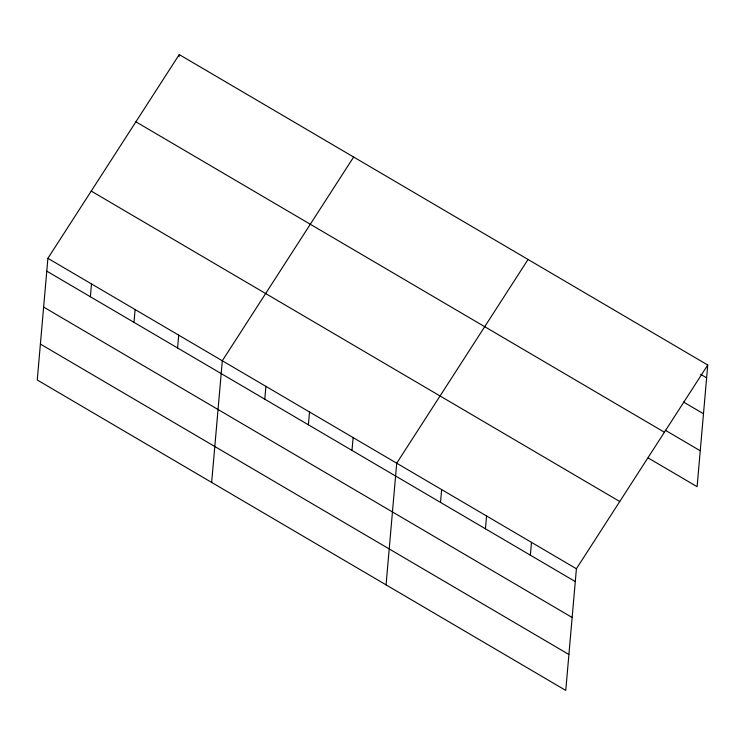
<?xml version="1.0" encoding="UTF-8"?>
<svg xmlns="http://www.w3.org/2000/svg" width="745" height="745" viewBox="0 0 745 745"><rect width="100%" height="100%" fill="white"/><g stroke="black" fill="none" stroke-linecap="round" stroke-linejoin="round"><path stroke-width="1.12" d="M47.894 258.319L37.25 379.987L565.762 690.41L576.407 568.752L707.75 365.013L179.238 54.59L47.894 258.319L576.407 568.752M90.378 296.752L91.495 283.929M133.979 322.362L135.096 309.538M179.051 56.722L179.238 54.59M177.58 347.971L178.698 335.148M211.664 482.425L222.308 360.766L353.642 157.027M264.782 399.19L265.909 386.376M308.383 424.799L309.51 411.985M351.994 450.408L353.111 437.594M386.068 584.872L396.713 463.204L528.056 259.465M440.519 502.409L441.636 489.586M485.442 528.792L486.56 515.978M530.365 555.183L531.483 542.36M707.75 365.013L697.106 486.681L648.187 457.952M700.635 374.316L706.632 377.836M683.519 402.021L703.485 413.754M665.304 430.238L700.244 450.762M135.897 121.817L664.41 432.249M91.235 191.093L619.747 501.515M46.777 271.143L575.289 581.566M43.629 307.061L572.141 617.484M40.388 344.069L568.91 654.492"/></g></svg>
